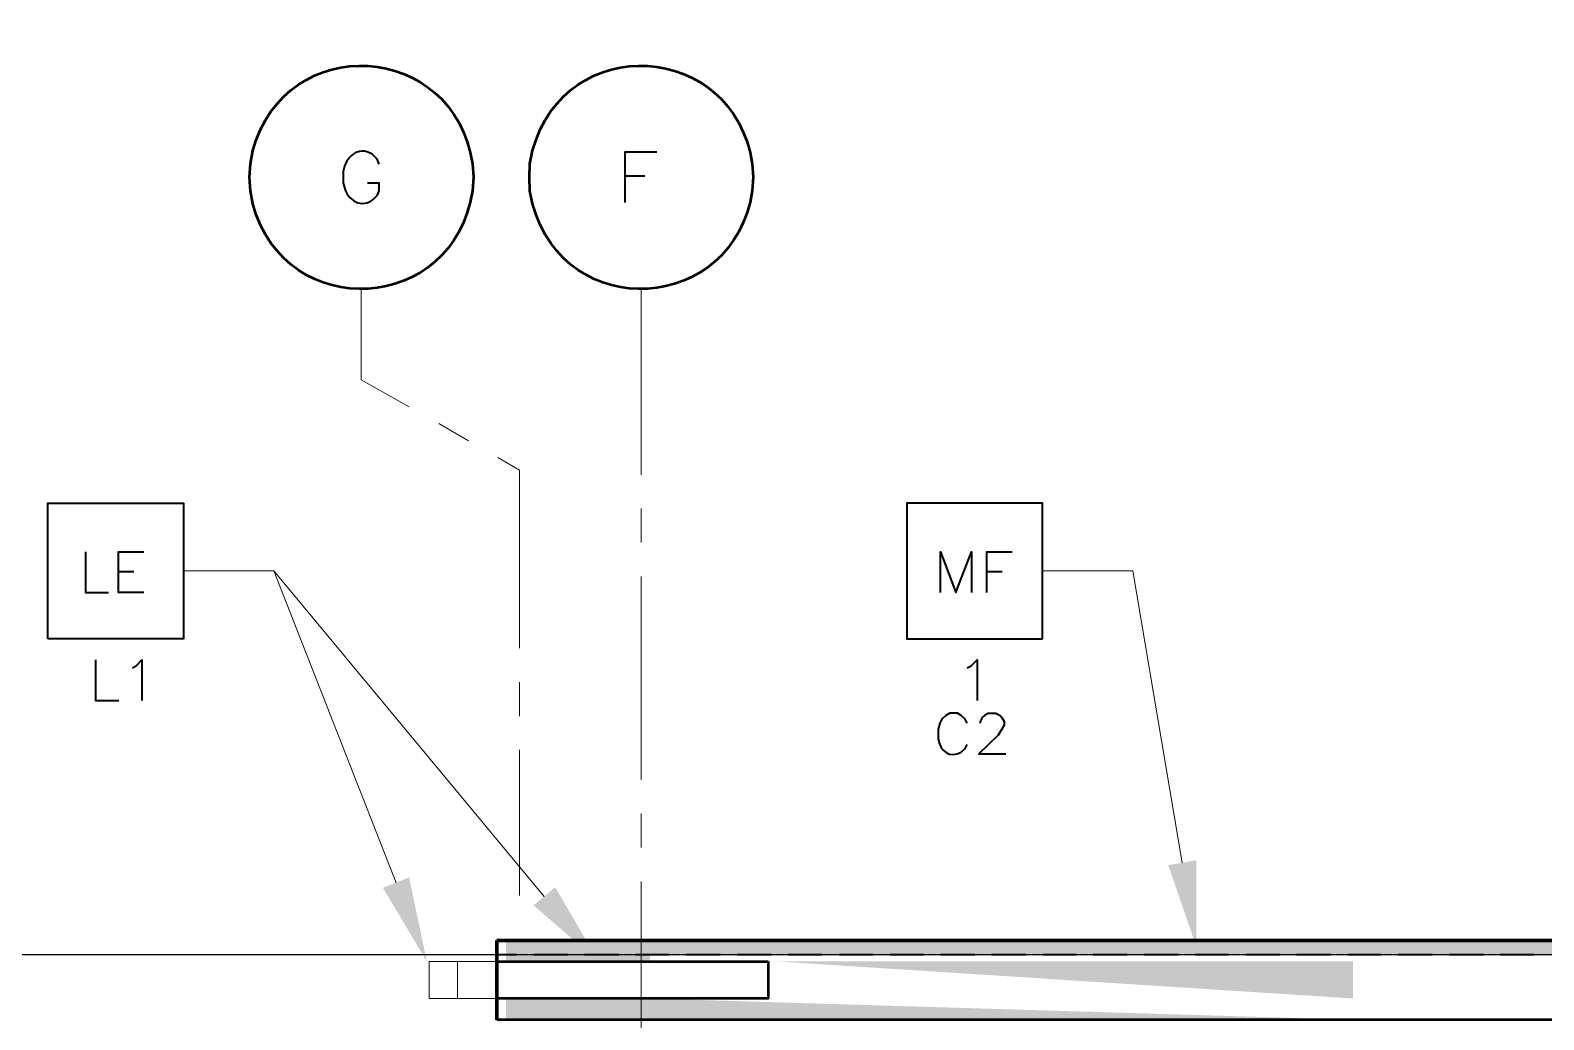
# Model space of a CAD drawing. Header units: inches. Extents: x 5 to 516, y -193 to 129.
# Drawn here: x 23.52 to 34.68, y -79.97 to -72.67 of the extents above; entities that cross this region are included whole.
import ezdxf

# ---------------------------------------------------------------- set-up
doc = ezdxf.new("R2010")
doc.units = ezdxf.units.IN
doc.header["$MEASUREMENT"] = 0
for name, color, linetype in [('Highlight', 210, 'Continuous'), ('PDF4_Geometry', 7, 'Continuous'), ('PDF4_Solid Fills', 7, 'Continuous')]:
    doc.layers.add(name, color=color, linetype=linetype)

msp = doc.modelspace()

# ---------------------------------------------------------------- hatches: boundary and pattern name
at = {"layer": 'PDF4_Solid Fills', "true_color": 0xb3b3b3, "transparency": 33554559}
for points in [[(27.0287478, -79.3863156), (27.0287478, -79.489649), (28.0920811, -79.489649), (28.0920811, -79.3863156)], [(33.2754117, -79.489649), (78.6554168, -79.489649), (78.6554168, -79.3863156), (28.0920888, -79.3863156), (28.0920888, -79.489649)], [(27.0287478, -79.4896516), (27.0287478, -79.5396516), (28.0920811, -79.5396516), (28.0920811, -79.4896516)], [(27.0287478, -79.8129819), (27.0287478, -79.9696486), (28.0920811, -79.9696486), (28.0920811, -79.8129819)]]:
    msp.add_hatch(color=253, dxfattribs=at).paths.add_polyline_path(points)
h = msp.add_hatch(color=253, dxfattribs=at)
h.paths.add_polyline_path([(78.4254194, -79.5396495), (78.4254194, -79.8129829), (78.6554194, -79.8129829), (78.6554194, -79.5396495)])
h.paths.add_polyline_path([(33.2754151, -79.5396495), (29.0287479, -79.5396495), (33.2754151, -79.8129829)])
h.paths.add_polyline_path([(33.2754227, -79.9696486), (28.0920888, -79.8129819), (28.0920888, -79.9696486)])

# ---------------------------------------------------------------- linework, layer by layer
at = {"layer": 'Highlight'}
msp.add_line((23.3387434, -79.4896516), (137.6392915, -79.4896516), dxfattribs=at)
at = {"layer": 'PDF4_Geometry', "lineweight": 50}
for points in [[(25.1620799, -73.9529838), (25.1454132, -73.8563171), (25.1387465, -73.7563171), (25.1454132, -73.6563171), (25.1620799, -73.5596504)], [(27.225421, -73.9529838), (27.205421, -73.8563171), (27.2020876, -73.7563171), (27.205421, -73.6563171), (27.225421, -73.5596504)], [(26.78208, -73.6563171), (26.7887467, -73.7563171), (26.78208, -73.8563171)], [(28.8454211, -73.6563171), (28.8520878, -73.7563171), (28.8454211, -73.8563171)], [(134.6320923, -79.969649), (26.9620804, -79.969649)]]:
    msp.add_lwpolyline(points, dxfattribs=at)
at = {"layer": 'PDF4_Geometry', "lineweight": 35}
for points in [[(26.0954117, -73.6596476), (26.078745, -73.6229809), (26.0420783, -73.5863142)], [(27.9087527, -73.942983), (27.9087527, -73.5696496), (28.1420861, -73.5696496)], [(25.828745, -73.7129809), (25.828745, -73.7996476), (25.8454116, -73.8563142)], [(27.9087527, -73.7463175), (28.0520861, -73.7463175)], [(26.078745, -73.8896476), (26.0954117, -73.8563142), (26.0954117, -73.7996476), (26.008745, -73.7996476)], [(23.9287448, -76.5196501), (23.9287448, -76.8196501), (24.0987448, -76.8196501)], [(24.3587519, -76.8196481), (24.1720852, -76.8196481), (24.1720852, -76.5196481), (24.3587519, -76.5196481)], [(30.23209, -76.8196481), (30.23209, -76.5196481), (30.3454234, -76.8196481), (30.4620901, -76.5196481), (30.4620901, -76.8196481)], [(30.5754196, -76.8196481), (30.5754196, -76.5196481), (30.7620863, -76.5196481)], [(24.1720852, -76.6629844), (24.2854186, -76.6629844)], [(30.5754196, -76.6629844), (30.688753, -76.6629844)], [(24.002082, -77.3163183), (24.002082, -77.6163183), (24.1754153, -77.6163183)], [(24.275411, -77.3729827), (24.3020776, -77.3596494), (24.345411, -77.316316), (24.345411, -77.616316)], [(30.4287453, -77.3729827), (30.4587453, -77.3596494), (30.5020787, -77.316316), (30.5020787, -77.616316)], [(30.4287453, -77.782983), (30.415412, -77.752983), (30.385412, -77.7263163), (30.3587453, -77.7096497), (30.3020787, -77.7096497), (30.2720787, -77.7263163), (30.2420787, -77.752983), (30.2287453, -77.782983), (30.215412, -77.8263163), (30.215412, -77.8963163)], [(30.5287481, -77.782983), (30.5287481, -77.7696497), (30.5420814, -77.7396497), (30.5587481, -77.7263163), (30.5854147, -77.7096497), (30.6420814, -77.7096497), (30.6720814, -77.7263163), (30.6854147, -77.7396497), (30.7020814, -77.7696497), (30.7020814, -77.7963163), (30.6854147, -77.8263163), (30.6587481, -77.8696497), (30.5154147, -78.0096497), (30.7154147, -78.0096497)], [(30.385412, -77.9963163), (30.415412, -77.9696497), (30.4287453, -77.9396497)], [(26.9620838, -79.4896516), (27.1087505, -79.4896516)], [(27.2354128, -79.4896516), (27.4854129, -79.4896516)], [(27.6087446, -79.4896516), (27.8587446, -79.4896516)], [(27.9854129, -79.4896516), (28.2354129, -79.4896516)], [(28.3587446, -79.4896516), (28.6087446, -79.4896516)], [(28.735413, -79.4896516), (28.985413, -79.4896516)], [(29.1087447, -79.4896516), (29.3587447, -79.4896516)], [(29.485413, -79.4896516), (29.735413, -79.4896516)], [(29.8587447, -79.4896516), (30.1087448, -79.4896516)], [(30.2354131, -79.4896516), (30.4854131, -79.4896516)], [(30.6087448, -79.4896516), (30.8587448, -79.4896516)], [(30.9854131, -79.4896516), (31.2354132, -79.4896516)], [(31.3587449, -79.4896516), (31.6087449, -79.4896516)], [(31.7354132, -79.4896516), (31.9854132, -79.4896516)], [(32.1087449, -79.4896516), (32.3587449, -79.4896516)], [(32.4854133, -79.4896516), (32.7354133, -79.4896516)], [(32.858745, -79.4896516), (33.108745, -79.4896516)], [(33.2354133, -79.4896516), (33.4854133, -79.4896516)], [(33.608745, -79.4896516), (33.8587451, -79.4896516)], [(33.9854134, -79.4896516), (34.2354134, -79.4896516)], [(34.3587451, -79.4896516), (34.6087451, -79.4896516)]]:
    msp.add_lwpolyline(points, dxfattribs=at)
at = {"layer": 'PDF4_Geometry', "lineweight": 15}
for points in [[(25.9620837, -74.5829841), (25.9620837, -75.2496508), (26.3154171, -75.4496508)], [(28.0254113, -75.9496495), (28.0254113, -74.5829827)], [(26.5354209, -75.5729846), (26.7520876, -75.6996513)], [(26.9687434, -75.8229846), (27.1287434, -75.9163179), (27.1287434, -77.2296514)], [(28.0254113, -76.4496496), (28.0254113, -76.1996495)], [(26.2187434, -78.9596493), (25.3187432, -76.6596491), (24.6520765, -76.6596491)], [(27.3120866, -79.0596487), (25.318753, -76.6596484), (24.6520863, -76.6596484)], [(28.0254113, -78.1996497), (28.0254113, -76.6996496)], [(32.0154154, -78.8129819), (31.652082, -76.6596485), (30.9854152, -76.6596485)], [(27.1287505, -77.4796484), (27.1287505, -77.7296484)], [(27.1287505, -77.9796485), (27.1287505, -79.0529819)], [(28.0254113, -78.6996497), (28.0254113, -78.4496497)], [(28.0254113, -80.4496499), (28.0254113, -78.9496498)], [(26.6720854, -79.8129819), (26.6720854, -79.5396486)], [(30.8620901, -79.9696487), (30.8620901, -79.9663154)], [(32.3320902, -79.9696487), (32.3320902, -79.9663154)]]:
    msp.add_lwpolyline(points, dxfattribs=at)
at = {"layer": 'PDF4_Geometry', "lineweight": 35}
for points in [[(23.6520792, -77.1596478), (23.6520792, -76.1596478), (24.6520793, -76.1596478), (24.6520793, -77.1596478)], [(30.9854131, -77.1596478), (30.9854131, -76.1596478), (29.9854131, -76.1596478), (29.9854131, -77.1596478)]]:
    msp.add_lwpolyline(points, close=True, dxfattribs=at)
at = {"layer": 'PDF4_Geometry', "lineweight": 70}
for points in [[(134.6320923, -79.969649), (134.6320923, -79.3863156), (26.9620804, -79.3863156)], [(26.9620838, -79.969649), (26.9620838, -79.3863156)]]:
    msp.add_lwpolyline(points, dxfattribs=at)
at = {"layer": 'PDF4_Geometry', "lineweight": 15}
msp.add_lwpolyline([(26.9620838, -79.8129829), (26.4620838, -79.8129829), (26.4620838, -79.5396495), (26.9620838, -79.5396495)], close=True, dxfattribs=at)
at = {"layer": 'PDF4_Geometry', "lineweight": 50}
msp.add_lwpolyline([(28.962084, -79.5396495), (28.962084, -79.8129829), (26.9620838, -79.8129829), (26.9620838, -79.5396495)], close=True, dxfattribs=at)
for points in [[(25.1620799, -73.5596504), (25.4063577, -72.6718726), (26.6457466, -72.7485393), (26.78208, -73.6563171)], [(27.225421, -73.5596504), (27.4675877, -72.6730948), (28.705421, -72.7467614), (28.8454211, -73.6563171)], [(26.78208, -73.8563171), (26.6454134, -74.7629839), (25.4087466, -74.8430395), (25.1620799, -73.9529838)], [(28.8454211, -73.8563171), (28.7047544, -74.766095), (27.4685321, -74.8404283), (27.225421, -73.9529838)]]:
    msp.add_open_spline(points, degree=3, dxfattribs=at)
at = {"layer": 'PDF4_Geometry', "lineweight": 35}
for points in [[(26.0420783, -73.5863142), (25.9376339, -73.5195364), (25.8458005, -73.6103698), (25.828745, -73.7129809)], [(25.8454116, -73.8563142), (25.8936894, -73.9596476), (26.0073005, -73.985092), (26.078745, -73.8896476)], [(30.215412, -77.8963163), (30.2266342, -77.9863719), (30.3061898, -78.0449275), (30.385412, -77.9963163)]]:
    msp.add_open_spline(points, degree=3, dxfattribs=at)
at = {"layer": 'PDF4_Solid Fills', "lineweight": 15, "transparency": 33554559}
for points in [[(31.9120896, -78.8296512), (32.1187563, -79.4296513), (32.1187563, -78.7929846)], [(26.3154231, -78.919651), (26.4454231, -79.539651), (26.1220897, -78.9963176)], [(27.3920833, -78.9929813), (27.7120833, -79.539648), (27.2320833, -79.1263147)]]:
    msp.add_solid(points, dxfattribs=at)

doc.saveas('drawing.dxf')
